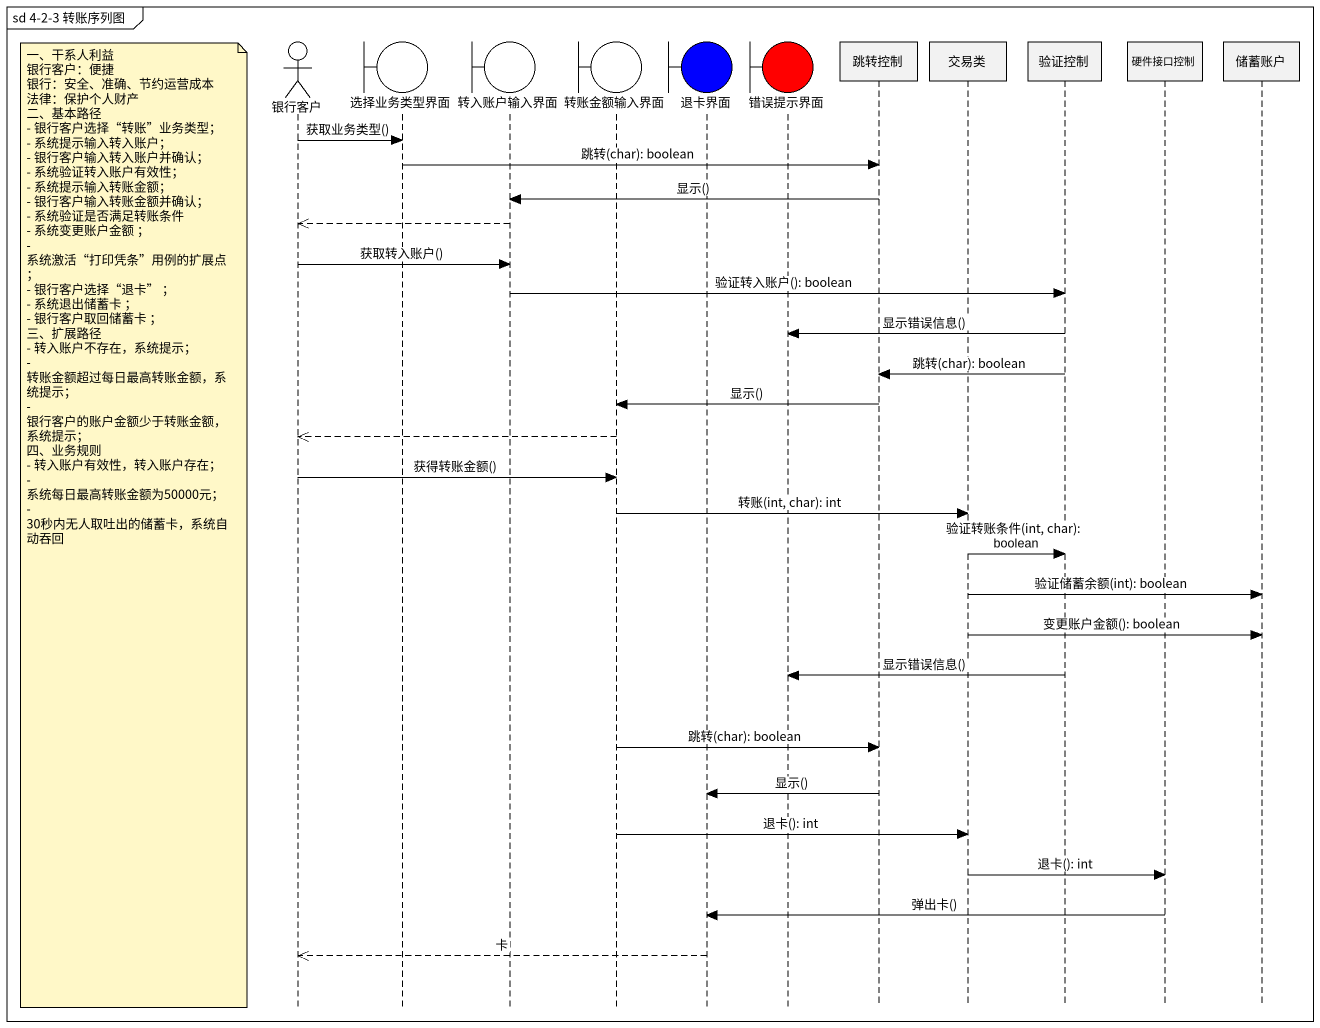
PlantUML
@startuml
mainframe sd 4-2-3 转账序列图
hide footbox
actor 银行客户
boundary 选择业务类型界面
boundary 转入账户输入界面
boundary 转账金额输入界面
boundary 退卡界面 #0000FF
boundary 错误提示界面 #FF0000
participant 跳转控制
participant 交易类
participant 验证控制
participant 硬件接口控制
participant 储蓄账户

银行客户 -> 选择业务类型界面 : 获取业务类型()
选择业务类型界面 -> 跳转控制 : 跳转(char): boolean
跳转控制 -> 转入账户输入界面 : 显示()
转入账户输入界面 -->> 银行客户
银行客户 -> 转入账户输入界面 : 获取转入账户()
转入账户输入界面 -> 验证控制 : 验证转入账户(): boolean
验证控制 -> 错误提示界面 : 显示错误信息()
验证控制 -> 跳转控制 : 跳转(char): boolean
跳转控制 -> 转账金额输入界面 : 显示()
转账金额输入界面 -->> 银行客户
银行客户 -> 转账金额输入界面 : 获得转账金额()
转账金额输入界面 -> 交易类 : 转账(int, char): int
note left of 银行客户
  一、干系人利益
  银行客户：便捷
  银行：安全、准确、节约运营成本
  法律：保护个人财产
  二、基本路径
  - 银行客户选择“转账”业务类型；
  - 系统提示输入转入账户；
  - 银行客户输入转入账户并确认；
  - 系统验证转入账户有效性；
  - 系统提示输入转账金额；
  - 银行客户输入转账金额并确认；
  - 系统验证是否满足转账条件
  - 系统变更账户金额 ；
  - 系统激活“打印凭条”用例的扩展点 ；
  - 银行客户选择“退卡” ；
  - 系统退出储蓄卡 ；
  - 银行客户取回储蓄卡 ；
  三、扩展路径
  - 转入账户不存在，系统提示；
  - 转账金额超过每日最高转账金额，系统提示；
  - 银行客户的账户金额少于转账金额，系统提示；
  四、业务规则
  - 转入账户有效性，转入账户存在；
  - 系统每日最高转账金额为50000元；
  - 30秒内无人取吐出的储蓄卡，系统自动吞回
end note
交易类 -> 验证控制 : 验证转账条件(int, char): boolean
交易类 -> 储蓄账户 : 验证储蓄余额(int): boolean
交易类 -> 储蓄账户 : 变更账户金额(): boolean
验证控制 -> 错误提示界面 : 显示错误信息()
转账金额输入界面 -> 跳转控制 : 跳转(char): boolean
跳转控制 -> 退卡界面 : 显示()
转账金额输入界面 -> 交易类 : 退卡(): int
交易类 -> 硬件接口控制 : 退卡(): int
硬件接口控制 -> 退卡界面 : 弹出卡()
退卡界面 -->> 银行客户 : 卡
@enduml
